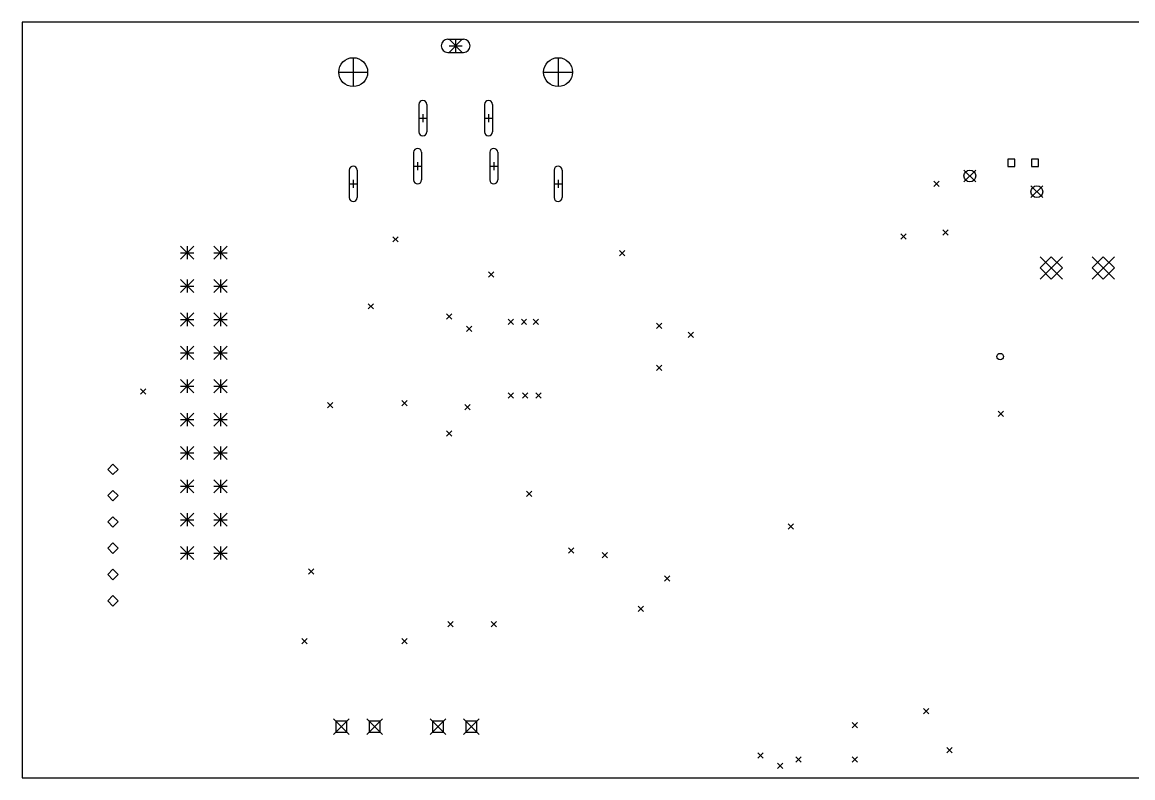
# Model space of a CAD drawing. Extents: x 28 to 204, y -135 to -30.
# Drawn here: x 30 to 114.6, y -87.5 to -30 of the extents above; entities that cross this region are included whole.
import ezdxf

# ---------------------------------------------------------------- set-up
doc = ezdxf.new("R2010")
doc.units = 0
doc.layers.add('BLACK', color=7, linetype='CONTINUOUS')

msp = doc.modelspace()

# ---------------------------------------------------------------- linework, layer by layer
at = {"layer": 'BLACK', "linetype": 'CONTINUOUS'}
for p, q in [((30, -30), (30, -87.5)), ((204, -30), (30, -30)), ((62.4, -31.3), (63.6, -31.3)), ((62.5, -31.3), (63.5, -32.3)), ((63.5, -31.3), (62.5, -32.3)), ((62.5, -31.8), (63.5, -31.8)), ((63, -31.3), (63, -32.3)), ((55.2, -32.7), (55.2, -34.9)), ((62.4, -32.3), (63.6, -32.3)), ((70.8, -32.7), (70.8, -34.9)), ((54.1, -33.8), (56.3, -33.8)), ((69.7, -33.8), (71.9, -33.8)), ((60.2, -36.25), (60.2, -38.35)), ((60.8, -36.25), (60.8, -38.35)), ((65.2, -36.25), (65.2, -38.35)), ((65.8, -36.25), (65.8, -38.35)), ((60.5, -37), (60.5, -37.6)), ((65.5, -37), (65.5, -37.6)), ((60.2, -37.3), (60.8, -37.3)), ((65.2, -37.3), (65.8, -37.3)), ((59.8, -39.9), (59.8, -42)), ((60.4, -39.9), (60.4, -42)), ((65.6, -39.9), (65.6, -42)), ((66.2, -39.9), (66.2, -42)), ((105.569, -40.4306), (105.031, -40.4306)), ((105.031, -40.4306), (105.031, -40.9694)), ((105.569, -40.9694), (105.569, -40.4306)), ((107.369, -40.4306), (106.831, -40.4306)), ((106.831, -40.4306), (106.831, -40.9694)), ((107.369, -40.9694), (107.369, -40.4306)), ((54.9, -41.25), (54.9, -43.35)), ((55.5, -41.25), (55.5, -43.35)), ((59.8, -40.95), (60.4, -40.95)), ((60.1, -40.65), (60.1, -41.25)), ((65.6, -40.95), (66.2, -40.95)), ((65.9, -40.65), (65.9, -41.25)), ((70.5, -41.25), (70.5, -43.35)), ((71.1, -41.25), (71.1, -43.35)), ((101.7, -41.25), (102.6, -42.15)), ((102.6, -41.25), (101.7, -42.15)), ((105.031, -40.9694), (105.569, -40.9694)), ((106.831, -40.9694), (107.369, -40.9694)), ((55.2, -42), (55.2, -42.6)), ((70.8, -42), (70.8, -42.6)), ((99.4, -42.1), (99.8, -42.5)), ((99.8, -42.1), (99.4, -42.5)), ((54.9, -42.3), (55.5, -42.3)), ((70.5, -42.3), (71.1, -42.3)), ((106.8, -42.45), (107.7, -43.35)), ((107.7, -42.45), (106.8, -43.35)), ((58.225, -46.325), (58.625, -46.725)), ((58.625, -46.325), (58.225, -46.725)), ((96.9, -46.1), (97.3, -46.5)), ((97.3, -46.1), (96.9, -46.5)), ((100.1, -45.8), (100.5, -46.2)), ((100.5, -45.8), (100.1, -46.2)), ((42.06, -47.04), (43.06, -48.04)), ((43.06, -47.04), (42.06, -48.04)), ((42.56, -47.04), (42.56, -48.04)), ((44.6, -47.04), (45.6, -48.04)), ((45.6, -47.04), (44.6, -48.04)), ((45.1, -47.04), (45.1, -48.04)), ((42.06, -47.54), (43.06, -47.54)), ((44.6, -47.54), (45.6, -47.54)), ((75.475, -47.375), (75.875, -47.775)), ((75.875, -47.375), (75.475, -47.775)), ((107.49, -47.85), (109.19, -49.55)), ((109.19, -47.85), (107.49, -49.55)), ((108.34, -47.85), (107.49, -48.7)), ((109.19, -48.7), (108.34, -47.85)), ((111.45, -47.85), (113.15, -49.55)), ((113.15, -47.85), (111.45, -49.55)), ((112.3, -47.85), (111.45, -48.7)), ((113.15, -48.7), (112.3, -47.85)), ((65.5, -49), (65.9, -49.4)), ((65.9, -49), (65.5, -49.4)), ((107.49, -48.7), (108.34, -49.55)), ((108.34, -49.55), (109.19, -48.7)), ((111.45, -48.7), (112.3, -49.55)), ((112.3, -49.55), (113.15, -48.7)), ((42.06, -49.58), (43.06, -50.58)), ((43.06, -49.58), (42.06, -50.58)), ((42.56, -49.58), (42.56, -50.58)), ((44.6, -49.58), (45.6, -50.58)), ((45.6, -49.58), (44.6, -50.58)), ((45.1, -49.58), (45.1, -50.58)), ((42.06, -50.08), (43.06, -50.08)), ((44.6, -50.08), (45.6, -50.08)), ((56.339, -51.424), (56.739, -51.824)), ((56.739, -51.424), (56.339, -51.824)), ((42.06, -52.12), (43.06, -53.12)), ((43.06, -52.12), (42.06, -53.12)), ((42.56, -52.12), (42.56, -53.12)), ((44.6, -52.12), (45.6, -53.12)), ((45.6, -52.12), (44.6, -53.12)), ((45.1, -52.12), (45.1, -53.12)), ((62.3, -52.2), (62.7, -52.6)), ((62.7, -52.2), (62.3, -52.6)), ((42.06, -52.62), (43.06, -52.62)), ((44.6, -52.62), (45.6, -52.62)), ((63.825, -53.125), (64.225, -53.525)), ((64.225, -53.125), (63.825, -53.525)), ((67, -52.6), (67.4, -53)), ((67.4, -52.6), (67, -53)), ((68.0016, -52.6), (68.4016, -53)), ((68.4016, -52.6), (68.0016, -53)), ((68.9, -52.6), (69.3, -53)), ((69.3, -52.6), (68.9, -53)), ((78.3, -52.9), (78.7, -53.3)), ((78.7, -52.9), (78.3, -53.3)), ((80.7, -53.6), (81.1, -54)), ((81.1, -53.6), (80.7, -54)), ((42.06, -54.66), (43.06, -55.66)), ((43.06, -54.66), (42.06, -55.66)), ((42.56, -54.66), (42.56, -55.66)), ((44.6, -54.66), (45.6, -55.66)), ((45.6, -54.66), (44.6, -55.66)), ((45.1, -54.66), (45.1, -55.66)), ((42.06, -55.16), (43.06, -55.16)), ((44.6, -55.16), (45.6, -55.16)), ((78.3, -56.1), (78.7, -56.5)), ((78.7, -56.1), (78.3, -56.5)), ((42.06, -57.2), (43.06, -58.2)), ((43.06, -57.2), (42.06, -58.2)), ((42.56, -57.2), (42.56, -58.2)), ((44.6, -57.2), (45.6, -58.2)), ((45.6, -57.2), (44.6, -58.2)), ((45.1, -57.2), (45.1, -58.2)), ((39, -57.9), (39.4, -58.3)), ((39.4, -57.9), (39, -58.3)), ((42.06, -57.7), (43.06, -57.7)), ((44.6, -57.7), (45.6, -57.7)), ((67, -58.2), (67.4, -58.6)), ((67.4, -58.2), (67, -58.6)), ((68.1, -58.2), (68.5, -58.6)), ((68.5, -58.2), (68.1, -58.6)), ((69.1, -58.2), (69.5, -58.6)), ((69.5, -58.2), (69.1, -58.6)), ((53.25, -58.95), (53.65, -59.35)), ((53.65, -58.95), (53.25, -59.35)), ((58.9, -58.8), (59.3, -59.2)), ((59.3, -58.8), (58.9, -59.2)), ((63.7, -59.1), (64.1, -59.5)), ((64.1, -59.1), (63.7, -59.5)), ((42.06, -59.74), (43.06, -60.74)), ((43.06, -59.74), (42.06, -60.74)), ((42.56, -59.74), (42.56, -60.74)), ((44.6, -59.74), (45.6, -60.74)), ((45.6, -59.74), (44.6, -60.74)), ((45.1, -59.74), (45.1, -60.74)), ((104.3, -59.6), (104.7, -60)), ((104.7, -59.6), (104.3, -60)), ((42.06, -60.24), (43.06, -60.24)), ((44.6, -60.24), (45.6, -60.24)), ((62.3, -61.1), (62.7, -61.5)), ((62.7, -61.1), (62.3, -61.5)), ((42.06, -62.28), (43.06, -63.28)), ((43.06, -62.28), (42.06, -63.28)), ((42.56, -62.28), (42.56, -63.28)), ((44.6, -62.28), (45.6, -63.28)), ((45.6, -62.28), (44.6, -63.28)), ((45.1, -62.28), (45.1, -63.28)), ((42.06, -62.78), (43.06, -62.78)), ((44.6, -62.78), (45.6, -62.78)), ((36.9088, -63.6304), (36.5088, -64.0304)), ((36.5088, -64.0304), (36.9088, -64.4304)), ((37.3088, -64.0304), (36.9088, -63.6304)), ((36.9088, -64.4304), (37.3088, -64.0304)), ((42.06, -64.82), (43.06, -65.82)), ((43.06, -64.82), (42.06, -65.82)), ((42.56, -64.82), (42.56, -65.82)), ((44.6, -64.82), (45.6, -65.82)), ((45.6, -64.82), (44.6, -65.82)), ((45.1, -64.82), (45.1, -65.82)), ((36.9088, -65.6304), (36.5088, -66.0304)), ((37.3088, -66.0304), (36.9088, -65.6304)), ((42.06, -65.32), (43.06, -65.32)), ((44.6, -65.32), (45.6, -65.32)), ((68.4, -65.7), (68.8, -66.1)), ((68.8, -65.7), (68.4, -66.1)), ((36.5088, -66.0304), (36.9088, -66.4304)), ((36.9088, -66.4304), (37.3088, -66.0304)), ((36.9088, -67.6304), (36.5088, -68.0304)), ((37.3088, -68.0304), (36.9088, -67.6304)), ((42.06, -67.36), (43.06, -68.36)), ((43.06, -67.36), (42.06, -68.36)), ((42.56, -67.36), (42.56, -68.36)), ((44.6, -67.36), (45.6, -68.36)), ((45.6, -67.36), (44.6, -68.36)), ((45.1, -67.36), (45.1, -68.36)), ((36.5088, -68.0304), (36.9088, -68.4304)), ((36.9088, -68.4304), (37.3088, -68.0304)), ((42.06, -67.86), (43.06, -67.86)), ((44.6, -67.86), (45.6, -67.86)), ((88.325, -68.175), (88.725, -68.575)), ((88.725, -68.175), (88.325, -68.575)), ((36.9088, -69.6304), (36.5088, -70.0304)), ((36.5088, -70.0304), (36.9088, -70.4304)), ((37.3088, -70.0304), (36.9088, -69.6304)), ((36.9088, -70.4304), (37.3088, -70.0304)), ((42.06, -69.9), (43.06, -70.9)), ((43.06, -69.9), (42.06, -70.9)), ((42.56, -69.9), (42.56, -70.9)), ((44.6, -69.9), (45.6, -70.9)), ((45.6, -69.9), (44.6, -70.9)), ((45.1, -69.9), (45.1, -70.9)), ((71.6, -70), (72, -70.4)), ((72, -70), (71.6, -70.4)), ((42.06, -70.4), (43.06, -70.4)), ((44.6, -70.4), (45.6, -70.4)), ((74.15, -70.35), (74.55, -70.75)), ((74.55, -70.35), (74.15, -70.75)), ((36.9088, -71.6304), (36.5088, -72.0304)), ((37.3088, -72.0304), (36.9088, -71.6304)), ((51.8, -71.6), (52.2, -72)), ((52.2, -71.6), (51.8, -72)), ((36.5088, -72.0304), (36.9088, -72.4304)), ((36.9088, -72.4304), (37.3088, -72.0304)), ((78.9, -72.1344), (79.3, -72.5344)), ((79.3, -72.1344), (78.9, -72.5344)), ((36.9088, -73.6304), (36.5088, -74.0304)), ((36.5088, -74.0304), (36.9088, -74.4304)), ((37.3088, -74.0304), (36.9088, -73.6304)), ((36.9088, -74.4304), (37.3088, -74.0304)), ((76.9, -74.4392), (77.3, -74.8392)), ((77.3, -74.4392), (76.9, -74.8392)), ((62.4, -75.6), (62.8, -76)), ((62.8, -75.6), (62.4, -76)), ((65.7, -75.6), (66.1, -76)), ((66.1, -75.6), (65.7, -76)), ((51.3, -76.9), (51.7, -77.3)), ((51.7, -76.9), (51.3, -77.3)), ((58.9, -76.9), (59.3, -77.3)), ((59.3, -76.9), (58.9, -77.3)), ((98.625, -82.225), (99.025, -82.625)), ((99.025, -82.225), (98.625, -82.625)), ((53.705, -83.005), (54.895, -84.195)), ((54.895, -83.005), (53.705, -84.195)), ((54.7207, -83.1793), (53.8793, -83.1793)), ((53.8793, -83.1793), (53.8793, -84.0207)), ((54.7207, -84.0207), (54.7207, -83.1793)), ((56.245, -83.005), (57.435, -84.195)), ((57.435, -83.005), (56.245, -84.195)), ((57.2607, -83.1793), (56.4193, -83.1793)), ((56.4193, -83.1793), (56.4193, -84.0207)), ((57.2607, -84.0207), (57.2607, -83.1793)), ((61.065, -83.005), (62.255, -84.195)), ((62.255, -83.005), (61.065, -84.195)), ((62.0807, -83.1793), (61.2393, -83.1793)), ((61.2393, -83.1793), (61.2393, -84.0207)), ((62.0807, -84.0207), (62.0807, -83.1793)), ((63.605, -83.005), (64.795, -84.195)), ((64.795, -83.005), (63.605, -84.195)), ((64.6207, -83.1793), (63.7793, -83.1793)), ((63.7793, -83.1793), (63.7793, -84.0207)), ((64.6207, -84.0207), (64.6207, -83.1793)), ((93.2, -83.3), (93.6, -83.7)), ((93.6, -83.3), (93.2, -83.7)), ((53.8793, -84.0207), (54.7207, -84.0207)), ((56.4193, -84.0207), (57.2607, -84.0207)), ((61.2393, -84.0207), (62.0807, -84.0207)), ((63.7793, -84.0207), (64.6207, -84.0207)), ((100.4, -85.2), (100.8, -85.6)), ((100.8, -85.2), (100.4, -85.6)), ((86, -85.612), (86.4, -86.012)), ((86.4, -85.612), (86, -86.012)), ((88.9, -85.9), (89.3, -86.3)), ((89.3, -85.9), (88.9, -86.3)), ((93.2, -85.9), (93.6, -86.3)), ((93.6, -85.9), (93.2, -86.3)), ((87.5, -86.4), (87.9, -86.8)), ((87.9, -86.4), (87.5, -86.8)), ((30, -87.5), (122.5, -87.5))]:
    msp.add_line(p, q, dxfattribs=at)
at = {"layer": 'BLACK'}
for centre, radius in [((55.2, -33.8), 1.1), ((70.8, -33.8), 1.1), ((102.15, -41.7), 0.45), ((107.25, -42.9), 0.45), ((104.45, -55.45), 0.25)]:
    msp.add_circle(centre, radius, dxfattribs=at)
for centre, radius, start, end in [((62.4, -31.8), 0.5, 90, 270), ((63.6, -31.8), 0.5, 270, 450), ((60.5, -36.25), 0.3, 0, 180), ((65.5, -36.25), 0.3, 0, 180), ((60.5, -38.35), 0.3, 180, 360), ((65.5, -38.35), 0.3, 180, 360), ((60.1, -39.9), 0.3, 0, 180), ((65.9, -39.9), 0.3, 0, 180), ((55.2, -41.25), 0.3, 0, 180), ((70.8, -41.25), 0.3, 0, 180), ((60.1, -42), 0.3, 180, 360), ((65.9, -42), 0.3, 180, 360), ((55.2, -43.35), 0.3, 180, 360), ((70.8, -43.35), 0.3, 180, 360)]:
    msp.add_arc(centre, radius, start, end, dxfattribs=at)

doc.saveas('drawing.dxf')
